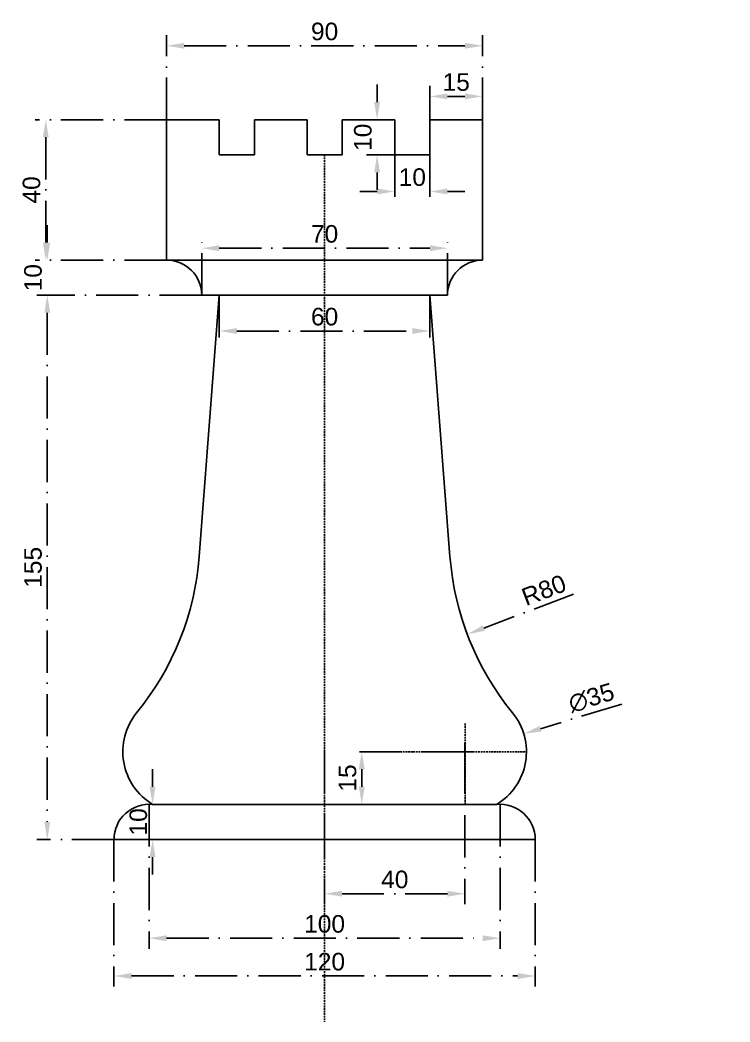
# Model space of a CAD drawing. Header units: inches. Extents: x 1970 to 3392, y 1260 to 2052.
# Drawn here: x 3189.6 to 3391.8, y 1271.5 to 1556.9 of the extents above; entities that cross this region are included whole.
import ezdxf

# ---------------------------------------------------------------- set-up
doc = ezdxf.new("R2010")
doc.units = ezdxf.units.IN
doc.header["$MEASUREMENT"] = 0
doc.linetypes.add('ACAD_ISO10W100', pattern=[18, 12, -3, 0, -3])
doc.linetypes.add('DASHED', pattern=[0.75, 0.5, -0.25])
doc.layers.add('COTE', color=90, linetype='ACAD_ISO10W100')
doc.layers.add('Masura', color=10, linetype='DASHED', plot=False)
doc.styles.get("Standard").update_dxf_attribs({"font": 'arial.ttf'})
doc.dimstyles.new('ISO-50', dxfattribs={"dimscale": 0, "dimtxt": 5, "dimasz": 5, "dimexe": 3, "dimexo": 0, "dimgap": 1.5, "dimtad": 1, "dimdsep": 46, "dimtxsty": 'Standard', "dimcen": 2.5, "dimclre": 256, "dimaunit": 1, "dimadec": 0, "dimazin": 2, "dimtp": 0.012, "dimtm": 0.05, "dimtfac": 0.5, "dimtofl": 0, "dimtmove": 0, "dimatfit": 3, "dimfxl": 1, "dimtolj": 1, "dimarcsym": 0})

# ---------------------------------------------------------------- blocks, each defined once
blk = doc.blocks.new('*D151')
at = {"layer": 'COTE', "lineweight": -2, "transparency": 16777216}
for p, q in [((3306.33, 1528.53), (3306.33, 1538.17)), ((3321.33, 1528.53), (3321.33, 1538.17))]:
    blk.add_line(p, q, dxfattribs=at)
at = {"layer": 'COTE', "color": 0, "lineweight": -2, "transparency": 16777216}
blk.add_line((3311.33, 1535.17), (3316.33, 1535.17), dxfattribs=at)
at = {"layer": 'COTE', "color": 0, "transparency": 16777216}
for points in [[(3311.33, 1536.01), (3311.33, 1534.34), (3306.33, 1535.17)], [(3316.33, 1536.01), (3316.33, 1534.34), (3321.33, 1535.17)]]:
    blk.add_solid(points, dxfattribs=at)
at = {"layer": 'Defpoints', "color": 0, "transparency": 16777216}
for p in [(3321.33, 1535.17), (3306.33, 1528.53), (3321.33, 1528.53)]:
    blk.add_point(p, dxfattribs=at)
at = {"layer": 'COTE', "color": 0, "transparency": 16777216, "insert": (3313.83, 1539.23), "char_height": 5, "attachment_point": 5}
blk.add_mtext('\\A1;15', dxfattribs=at)
blk = doc.blocks.new('*D152')
at = {"layer": 'COTE', "lineweight": -2, "transparency": 16777216}
for p, q in [((3296.33, 1518.53), (3296.33, 1505.1)), ((3306.33, 1518.53), (3306.33, 1505.1))]:
    blk.add_line(p, q, dxfattribs=at)
at = {"layer": 'COTE', "color": 0, "lineweight": -2, "transparency": 16777216}
for p, q in [((3291.33, 1508.1), (3286.33, 1508.1)), ((3311.33, 1508.1), (3316.33, 1508.1))]:
    blk.add_line(p, q, dxfattribs=at)
at = {"layer": 'COTE', "color": 0, "transparency": 16777216}
for points in [[(3291.33, 1508.93), (3291.33, 1507.26), (3296.33, 1508.1)], [(3311.33, 1508.93), (3311.33, 1507.26), (3306.33, 1508.1)]]:
    blk.add_solid(points, dxfattribs=at)
at = {"layer": 'Defpoints', "color": 0, "transparency": 16777216}
for p in [(3296.33, 1518.53), (3306.33, 1518.53), (3306.33, 1508.1)]:
    blk.add_point(p, dxfattribs=at)
at = {"layer": 'COTE', "color": 0, "transparency": 16777216, "insert": (3301.33, 1512.15), "char_height": 5, "attachment_point": 5}
blk.add_mtext('\\A1;10', dxfattribs=at)
blk = doc.blocks.new('*D153')
at = {"layer": 'COTE', "color": 0, "lineweight": -2, "transparency": 16777216}
for p, q in [((3291.29, 1533.53), (3291.29, 1538.53)), ((3291.29, 1513.53), (3291.29, 1508.53))]:
    blk.add_line(p, q, dxfattribs=at)
at = {"layer": 'COTE', "lineweight": -2, "transparency": 16777216}
for p, q in [((3296.33, 1528.53), (3288.29, 1528.53)), ((3296.33, 1518.53), (3288.29, 1518.53))]:
    blk.add_line(p, q, dxfattribs=at)
at = {"layer": 'COTE', "color": 0, "transparency": 16777216}
for points in [[(3290.46, 1533.53), (3292.13, 1533.53), (3291.29, 1528.53)], [(3290.46, 1513.53), (3292.13, 1513.53), (3291.29, 1518.53)]]:
    blk.add_solid(points, dxfattribs=at)
at = {"layer": 'Defpoints', "color": 0, "transparency": 16777216}
for p in [(3296.33, 1528.53), (3291.29, 1518.53), (3296.33, 1518.53)]:
    blk.add_point(p, dxfattribs=at)
at = {"layer": 'COTE', "color": 0, "transparency": 16777216, "insert": (3287.24, 1523.53), "char_height": 5, "attachment_point": 5, "rotation": 90}
blk.add_mtext('\\A1;10', dxfattribs=at)
blk = doc.blocks.new('*D154')
at = {"layer": 'COTE', "lineweight": -2, "transparency": 16777216}
for p, q in [((3231.33, 1528.53), (3231.33, 1552.59)), ((3321.33, 1528.53), (3321.33, 1552.59))]:
    blk.add_line(p, q, dxfattribs=at)
at = {"layer": 'COTE', "color": 0, "lineweight": -2, "transparency": 16777216}
blk.add_line((3236.33, 1549.59), (3316.33, 1549.59), dxfattribs=at)
at = {"layer": 'COTE', "color": 0, "transparency": 16777216}
for points in [[(3236.33, 1550.42), (3236.33, 1548.75), (3231.33, 1549.59)], [(3316.33, 1550.42), (3316.33, 1548.75), (3321.33, 1549.59)]]:
    blk.add_solid(points, dxfattribs=at)
at = {"layer": 'Defpoints', "color": 0, "transparency": 16777216}
for p in [(3321.33, 1549.59), (3231.33, 1528.53), (3321.33, 1528.53)]:
    blk.add_point(p, dxfattribs=at)
at = {"layer": 'COTE', "color": 0, "transparency": 16777216, "insert": (3276.33, 1553.64), "char_height": 5, "attachment_point": 5}
blk.add_mtext('\\A1;90', dxfattribs=at)
blk = doc.blocks.new('*D155')
at = {"layer": 'COTE', "lineweight": -2, "transparency": 16777216}
for p, q in [((3231.33, 1528.53), (3193.89, 1528.53)), ((3231.33, 1488.53), (3193.89, 1488.53))]:
    blk.add_line(p, q, dxfattribs=at)
at = {"layer": 'COTE', "color": 0, "lineweight": -2, "transparency": 16777216}
blk.add_line((3196.89, 1523.53), (3196.89, 1493.53), dxfattribs=at)
at = {"layer": 'COTE', "color": 0, "transparency": 16777216}
for points in [[(3196.06, 1523.53), (3197.73, 1523.53), (3196.89, 1528.53)], [(3196.06, 1493.53), (3197.73, 1493.53), (3196.89, 1488.53)]]:
    blk.add_solid(points, dxfattribs=at)
at = {"layer": 'Defpoints', "color": 0, "transparency": 16777216}
for p in [(3231.33, 1528.53), (3196.89, 1488.53), (3231.33, 1488.53)]:
    blk.add_point(p, dxfattribs=at)
at = {"layer": 'COTE', "color": 0, "transparency": 16777216, "insert": (3192.84, 1508.53), "char_height": 5, "attachment_point": 5, "rotation": 90}
blk.add_mtext('\\A1;40', dxfattribs=at)
blk = doc.blocks.new('*D156')
at = {"layer": 'COTE', "color": 0, "lineweight": -2, "transparency": 16777216}
for p, q in [((3197.33, 1493.53), (3197.33, 1498.53)), ((3197.33, 1473.53), (3197.33, 1468.53))]:
    blk.add_line(p, q, dxfattribs=at)
at = {"layer": 'COTE', "lineweight": -2, "transparency": 16777216}
for p, q in [((3231.33, 1488.53), (3194.33, 1488.53)), ((3241.33, 1478.53), (3194.33, 1478.53))]:
    blk.add_line(p, q, dxfattribs=at)
at = {"layer": 'COTE', "color": 0, "transparency": 16777216}
for points in [[(3196.5, 1493.53), (3198.16, 1493.53), (3197.33, 1488.53)], [(3196.5, 1473.53), (3198.16, 1473.53), (3197.33, 1478.53)]]:
    blk.add_solid(points, dxfattribs=at)
at = {"layer": 'Defpoints', "color": 0, "transparency": 16777216}
for p in [(3231.33, 1488.53), (3197.33, 1478.53), (3241.33, 1478.53)]:
    blk.add_point(p, dxfattribs=at)
at = {"layer": 'COTE', "color": 0, "transparency": 16777216, "insert": (3193.28, 1483.53), "char_height": 5, "attachment_point": 5, "rotation": 90}
blk.add_mtext('\\A1;10', dxfattribs=at)
blk = doc.blocks.new('*D157')
at = {"layer": 'COTE', "lineweight": -2, "transparency": 16777216}
for p, q in [((3241.33, 1478.53), (3194.33, 1478.53)), ((3216.33, 1323.53), (3194.33, 1323.53))]:
    blk.add_line(p, q, dxfattribs=at)
at = {"layer": 'COTE', "color": 0, "lineweight": -2, "transparency": 16777216}
blk.add_line((3197.33, 1473.53), (3197.33, 1328.53), dxfattribs=at)
at = {"layer": 'COTE', "color": 0, "transparency": 16777216}
for points in [[(3196.5, 1473.53), (3198.16, 1473.53), (3197.33, 1478.53)], [(3196.5, 1328.53), (3198.16, 1328.53), (3197.33, 1323.53)]]:
    blk.add_solid(points, dxfattribs=at)
at = {"layer": 'Defpoints', "color": 0, "transparency": 16777216}
for p in [(3241.33, 1478.53), (3197.33, 1323.53), (3216.33, 1323.53)]:
    blk.add_point(p, dxfattribs=at)
at = {"layer": 'COTE', "color": 0, "transparency": 16777216, "insert": (3193.28, 1401.03), "char_height": 5, "attachment_point": 5, "rotation": 90}
blk.add_mtext('\\A1;155', dxfattribs=at)
blk = doc.blocks.new('*D158')
at = {"layer": 'COTE', "color": 0, "lineweight": -2, "transparency": 16777216}
for p, q in [((3227.32, 1338.53), (3227.32, 1343.53)), ((3227.32, 1318.53), (3227.32, 1313.53))]:
    blk.add_line(p, q, dxfattribs=at)
at = {"layer": 'COTE', "lineweight": -2, "transparency": 16777216}
for p, q in [((3227.32, 1333.53), (3230.32, 1333.53)), ((3227.32, 1323.53), (3230.32, 1323.53))]:
    blk.add_line(p, q, dxfattribs=at)
at = {"layer": 'COTE', "color": 0, "transparency": 16777216}
for points in [[(3226.49, 1338.53), (3228.15, 1338.53), (3227.32, 1333.53)], [(3226.49, 1318.53), (3228.15, 1318.53), (3227.32, 1323.53)]]:
    blk.add_solid(points, dxfattribs=at)
at = {"layer": 'Defpoints', "color": 0, "transparency": 16777216}
for p in [(3227.32, 1333.53), (3227.32, 1323.53), (3227.32, 1323.53)]:
    blk.add_point(p, dxfattribs=at)
at = {"layer": 'COTE', "color": 0, "transparency": 16777216, "insert": (3223.27, 1328.53), "char_height": 5, "attachment_point": 5, "rotation": 90}
blk.add_mtext('\\A1;10', dxfattribs=at)
blk = doc.blocks.new('*D159')
at = {"layer": 'COTE', "lineweight": -2, "transparency": 16777216}
for p, q in [((3246.33, 1478.53), (3246.33, 1465.35)), ((3306.33, 1478.53), (3306.33, 1465.35))]:
    blk.add_line(p, q, dxfattribs=at)
at = {"layer": 'COTE', "color": 0, "lineweight": -2, "transparency": 16777216}
blk.add_line((3251.33, 1468.35), (3301.33, 1468.35), dxfattribs=at)
at = {"layer": 'COTE', "color": 0, "transparency": 16777216}
for points in [[(3251.33, 1469.19), (3251.33, 1467.52), (3246.33, 1468.35)], [(3301.33, 1469.19), (3301.33, 1467.52), (3306.33, 1468.35)]]:
    blk.add_solid(points, dxfattribs=at)
at = {"layer": 'Defpoints', "color": 0, "transparency": 16777216}
for p in [(3246.33, 1478.53), (3306.33, 1478.53), (3306.33, 1468.35)]:
    blk.add_point(p, dxfattribs=at)
at = {"layer": 'COTE', "color": 0, "transparency": 16777216, "insert": (3276.33, 1472.41), "char_height": 5, "attachment_point": 5}
blk.add_mtext('\\A1;60', dxfattribs=at)
blk = doc.blocks.new('*D160')
at = {"layer": 'COTE', "lineweight": -2, "transparency": 16777216}
for p, q in [((3241.33, 1478.53), (3241.33, 1494.94)), ((3311.33, 1478.53), (3311.33, 1494.94))]:
    blk.add_line(p, q, dxfattribs=at)
at = {"layer": 'COTE', "color": 0, "lineweight": -2, "transparency": 16777216}
blk.add_line((3246.33, 1491.94), (3306.33, 1491.94), dxfattribs=at)
at = {"layer": 'COTE', "color": 0, "transparency": 16777216}
for points in [[(3246.33, 1492.77), (3246.33, 1491.1), (3241.33, 1491.94)], [(3306.33, 1492.77), (3306.33, 1491.1), (3311.33, 1491.94)]]:
    blk.add_solid(points, dxfattribs=at)
at = {"layer": 'Defpoints', "color": 0, "transparency": 16777216}
for p in [(3311.33, 1491.94), (3241.33, 1478.53), (3311.33, 1478.53)]:
    blk.add_point(p, dxfattribs=at)
at = {"layer": 'COTE', "color": 0, "transparency": 16777216, "insert": (3276.33, 1495.99), "char_height": 5, "attachment_point": 5}
blk.add_mtext('\\A1;70', dxfattribs=at)
blk = doc.blocks.new('*D161')
at = {"layer": 'COTE', "lineweight": -2, "transparency": 16777216}
for p, q in [((3316.33, 1348.53), (3283.92, 1348.53)), ((3316.33, 1333.53), (3283.92, 1333.53))]:
    blk.add_line(p, q, dxfattribs=at)
at = {"layer": 'COTE', "color": 0, "lineweight": -2, "transparency": 16777216}
blk.add_line((3286.92, 1343.53), (3286.92, 1338.53), dxfattribs=at)
at = {"layer": 'COTE', "color": 0, "transparency": 16777216}
for points in [[(3286.09, 1343.53), (3287.76, 1343.53), (3286.92, 1348.53)], [(3286.09, 1338.53), (3287.76, 1338.53), (3286.92, 1333.53)]]:
    blk.add_solid(points, dxfattribs=at)
at = {"layer": 'Defpoints', "color": 0, "transparency": 16777216}
for p in [(3316.33, 1348.53), (3286.92, 1333.53), (3316.33, 1333.53)]:
    blk.add_point(p, dxfattribs=at)
at = {"layer": 'COTE', "color": 0, "transparency": 16777216, "insert": (3282.87, 1341.03), "char_height": 5, "attachment_point": 5, "rotation": 90}
blk.add_mtext('\\A1;15', dxfattribs=at)
blk = doc.blocks.new('*D162')
at = {"layer": 'COTE', "lineweight": -2, "transparency": 16777216}
for p, q in [((3276.33, 1348.53), (3276.33, 1305.07)), ((3316.33, 1348.53), (3316.33, 1305.07))]:
    blk.add_line(p, q, dxfattribs=at)
at = {"layer": 'COTE', "color": 0, "lineweight": -2, "transparency": 16777216}
blk.add_line((3311.33, 1308.07), (3281.33, 1308.07), dxfattribs=at)
at = {"layer": 'COTE', "color": 0, "transparency": 16777216}
for points in [[(3281.33, 1308.9), (3281.33, 1307.24), (3276.33, 1308.07)], [(3311.33, 1308.9), (3311.33, 1307.24), (3316.33, 1308.07)]]:
    blk.add_solid(points, dxfattribs=at)
at = {"layer": 'Defpoints', "color": 0, "transparency": 16777216}
for p in [(3276.33, 1348.53), (3316.33, 1348.53), (3276.33, 1308.07)]:
    blk.add_point(p, dxfattribs=at)
at = {"layer": 'COTE', "color": 0, "transparency": 16777216, "insert": (3296.33, 1312.12), "char_height": 5, "attachment_point": 5}
blk.add_mtext('\\A1;40', dxfattribs=at)
blk = doc.blocks.new('*D163')
at = {"layer": 'COTE', "lineweight": -2, "transparency": 16777216}
for p, q in [((3216.33, 1323.53), (3216.33, 1281.64)), ((3336.33, 1323.53), (3336.33, 1281.64))]:
    blk.add_line(p, q, dxfattribs=at)
at = {"layer": 'COTE', "color": 0, "lineweight": -2, "transparency": 16777216}
blk.add_line((3221.33, 1284.64), (3331.33, 1284.64), dxfattribs=at)
at = {"layer": 'COTE', "color": 0, "transparency": 16777216}
for points in [[(3221.33, 1285.47), (3221.33, 1283.8), (3216.33, 1284.64)], [(3331.33, 1285.47), (3331.33, 1283.8), (3336.33, 1284.64)]]:
    blk.add_solid(points, dxfattribs=at)
at = {"layer": 'Defpoints', "color": 0, "transparency": 16777216}
for p in [(3216.33, 1323.53), (3336.33, 1323.53), (3336.33, 1284.64)]:
    blk.add_point(p, dxfattribs=at)
at = {"layer": 'COTE', "color": 0, "transparency": 16777216, "insert": (3276.33, 1288.69), "char_height": 5, "attachment_point": 5}
blk.add_mtext('\\A1;120', dxfattribs=at)
blk = doc.blocks.new('*D164')
at = {"layer": 'COTE', "lineweight": -2, "transparency": 16777216}
for p, q in [((3226.33, 1333.53), (3226.33, 1292.4)), ((3326.33, 1333.53), (3326.33, 1292.4))]:
    blk.add_line(p, q, dxfattribs=at)
at = {"layer": 'COTE', "color": 0, "lineweight": -2, "transparency": 16777216}
blk.add_line((3231.33, 1295.4), (3321.33, 1295.4), dxfattribs=at)
at = {"layer": 'COTE', "color": 0, "transparency": 16777216}
for points in [[(3231.33, 1296.23), (3231.33, 1294.56), (3226.33, 1295.4)], [(3321.33, 1296.23), (3321.33, 1294.56), (3326.33, 1295.4)]]:
    blk.add_solid(points, dxfattribs=at)
at = {"layer": 'Defpoints', "color": 0, "transparency": 16777216}
for p in [(3226.33, 1333.53), (3326.33, 1333.53), (3326.33, 1295.4)]:
    blk.add_point(p, dxfattribs=at)
at = {"layer": 'COTE', "color": 0, "transparency": 16777216, "insert": (3276.33, 1299.45), "char_height": 5, "attachment_point": 5}
blk.add_mtext('\\A1;100', dxfattribs=at)
blk = doc.blocks.new('*D165')
at = {"layer": 'COTE', "color": 0, "lineweight": -2, "transparency": 16777216}
blk.add_line((3361.05, 1362.11), (3337.86, 1355.07), dxfattribs=at)
at = {"layer": 'COTE', "lineweight": -2, "transparency": 16777216}
for p, q in [((3316.33, 1346.03), (3316.33, 1351.03)), ((3313.83, 1348.53), (3318.83, 1348.53))]:
    blk.add_line(p, q, dxfattribs=at)
at = {"layer": 'COTE', "color": 0, "transparency": 16777216}
blk.add_solid([(3337.62, 1355.87), (3338.1, 1354.27), (3333.08, 1353.62)], dxfattribs=at)
at = {"layer": 'Defpoints', "color": 0, "transparency": 16777216}
for p in [(3333.08, 1353.62), (3299.59, 1343.44)]:
    blk.add_point(p, dxfattribs=at)
at = {"layer": 'COTE', "color": 0, "transparency": 16777216, "insert": (3352.35, 1363.85), "char_height": 5, "attachment_point": 5, "rotation": 16.8947}
blk.add_mtext('\\A1;∅35', dxfattribs=at)
blk = doc.blocks.new('*D166')
at = {"layer": 'COTE', "color": 0, "lineweight": -2, "transparency": 16777216}
blk.add_line((3347.23, 1393.39), (3321.66, 1383.73), dxfattribs=at)
at = {"layer": 'COTE', "color": 0, "transparency": 16777216}
blk.add_solid([(3321.37, 1384.51), (3321.96, 1382.95), (3316.99, 1381.96)], dxfattribs=at)
at = {"layer": 'Defpoints', "color": 0, "transparency": 16777216}
for p in [(3391.82, 1410.24), (3316.99, 1381.96)]:
    blk.add_point(p, dxfattribs=at)
at = {"layer": 'COTE', "color": 0, "transparency": 16777216, "insert": (3338.81, 1394.54), "char_height": 5, "attachment_point": 5, "rotation": 20.697}
blk.add_mtext('\\A1;R80', dxfattribs=at)

msp = doc.modelspace()

# ---------------------------------------------------------------- linework, layer by layer
for p, q in [((3246.333, 1478.53), (3240.607, 1404.1)), ((3306.333, 1478.53), (3312.058, 1404.1)), ((3276.333, 1333.53), (3227.319, 1333.53)), ((3276.333, 1333.53), (3275.347, 1333.53)), ((3276.333, 1333.53), (3325.347, 1333.53)), ((3276.333, 1323.53), (3216.333, 1323.53)), ((3276.333, 1323.53), (3336.333, 1323.53))]:
    msp.add_line(p, q)
for centre, radius, start, end in [((3160.843, 1410.236), 80, 320.73746, 355.60129), ((3391.822, 1410.236), 80, 184.39871, 219.26254), ((3236.333, 1348.53), 17.5, 140.73746, 238.99728), ((3316.333, 1348.53), 17.5, 301.00272, 39.26254), ((3226.377, 1323.53), 10.044, 84.61939, 180), ((3326.288, 1323.53), 10.044, 0, 95.38061)]:
    msp.add_arc(centre, radius, start, end)
at = {"layer": 'Defpoints'}
for p, q in [((3246.333, 1528.53), (3231.333, 1528.53)), ((3231.333, 1528.53), (3231.333, 1488.53)), ((3246.333, 1518.53), (3246.333, 1528.53)), ((3271.333, 1528.53), (3256.333, 1528.53)), ((3256.333, 1528.53), (3256.333, 1518.53)), ((3271.333, 1518.53), (3271.333, 1528.53)), ((3296.333, 1528.53), (3281.333, 1528.53)), ((3281.333, 1528.53), (3281.333, 1518.53)), ((3296.333, 1518.53), (3296.333, 1528.53)), ((3321.333, 1528.53), (3306.333, 1528.53)), ((3306.333, 1528.53), (3306.333, 1518.53)), ((3321.333, 1488.53), (3321.333, 1528.53)), ((3256.333, 1518.53), (3246.333, 1518.53)), ((3281.333, 1518.53), (3271.333, 1518.53)), ((3306.333, 1518.53), (3296.333, 1518.53)), ((3231.333, 1488.53), (3321.333, 1488.53)), ((3311.333, 1478.53), (3241.333, 1478.53))]:
    msp.add_line(p, q, dxfattribs=at)
for centre, start, end in [((3231.333, 1478.53), 0, 90), ((3321.333, 1478.53), 90, 180)]:
    msp.add_arc(centre, 10, start, end, dxfattribs=at)
at = {"layer": 'Masura'}
for p, q in [((3276.333, 1518.53), (3276.333, 1271.547)), ((3316.333, 1348.53), (3316.333, 1356.548)), ((3316.333, 1348.53), (3296.101, 1348.53)), ((3316.333, 1333.53), (3316.333, 1348.53)), ((3316.333, 1348.53), (3333.833, 1348.53))]:
    msp.add_line(p, q, dxfattribs=at)

# ---------------------------------------------------------------- dimensions: what is measured, and where the dimension line sits
at = {"layer": 'COTE'}
for base, p1, p2, picture, middle in [((3321.333, 1549.586), (3231.333, 1528.53), (3321.333, 1528.53), '*D154', (3276.333, 1553.639)), ((3321.333, 1535.174), (3306.333, 1528.53), (3321.333, 1528.53), '*D151', (3313.833, 1539.227)), ((3306.333, 1508.096), (3296.333, 1518.53), (3306.333, 1518.53), '*D152', (3301.333, 1512.149)), ((3311.333, 1491.937), (3241.333, 1478.53), (3311.333, 1478.53), '*D160', (3276.333, 1495.99)), ((3306.333, 1468.353), (3246.333, 1478.53), (3306.333, 1478.53), '*D159', (3276.333, 1472.406)), ((3276.333, 1308.07), (3316.333, 1348.53), (3276.333, 1348.53), '*D162', (3296.333, 1312.123)), ((3326.333, 1295.397), (3226.333, 1333.53), (3326.333, 1333.53), '*D164', (3276.333, 1299.45)), ((3336.333, 1284.638), (3216.333, 1323.53), (3336.333, 1323.53), '*D163', (3276.333, 1288.691))]:
    dim = msp.add_linear_dim(base=base, p1=p1, p2=p2, dimstyle='ISO-50', override={"dimscale": 1}, dxfattribs=at)
    dim.commit()
    dim.dimension.update_dxf_attribs({"geometry": picture, "text_midpoint": middle})
for base, p1, p2, picture, middle in [((3291.293, 1518.53), (3296.333, 1528.53), (3296.333, 1518.53), '*D153', (3287.24, 1523.53)), ((3196.892, 1488.53), (3231.333, 1528.53), (3231.333, 1488.53), '*D155', (3192.84, 1508.53)), ((3197.329, 1478.53), (3231.333, 1488.53), (3241.333, 1478.53), '*D156', (3193.277, 1483.53)), ((3197.329, 1323.53), (3241.333, 1478.53), (3216.333, 1323.53), '*D157', (3193.277, 1401.03)), ((3286.923, 1333.53), (3316.333, 1348.53), (3316.333, 1333.53), '*D161', (3282.87, 1341.03)), ((3227.319, 1323.53), (3227.319, 1333.53), (3227.319, 1323.53), '*D158', (3223.266, 1328.53))]:
    dim = msp.add_linear_dim(base=base, p1=p1, p2=p2, angle=90, dimstyle='ISO-50', override={"dimscale": 1}, dxfattribs=at)
    dim.commit()
    dim.dimension.update_dxf_attribs({"geometry": picture, "text_midpoint": middle})
dim = msp.add_radius_dim(center=(3391.822, 1410.236), mpoint=(3316.985, 1381.961), dimstyle='ISO-50', override={"dimscale": 1}, dxfattribs=at)
dim.commit()
dim.dimension.update_dxf_attribs({"geometry": '*D166', "text_midpoint": (3340.246, 1390.749), "dimtype": 164})
dim = msp.add_diameter_dim_2p(p1=(3299.588, 1343.445), p2=(3333.077, 1353.616), dimstyle='ISO-50', override={"dimscale": 1}, dxfattribs=at)
dim.commit()
dim.dimension.update_dxf_attribs({"geometry": '*D165', "text_midpoint": (3353.57, 1359.84), "dimtype": 163})

doc.saveas('drawing.dxf')
